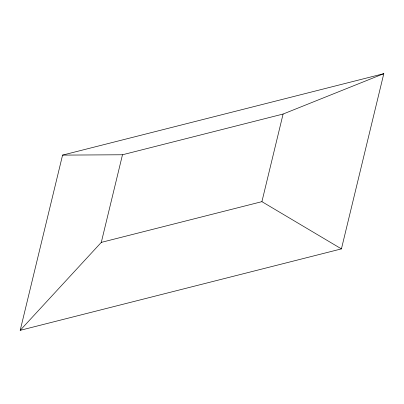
<?xml version="1.0" encoding="UTF-8"?>
<svg xmlns="http://www.w3.org/2000/svg" width="404" height="404" viewBox="0 0 404 404"><rect width="100%" height="100%" fill="white"/><g stroke="black" fill="none" stroke-linecap="round" stroke-linejoin="round"><path stroke-width="0.61" d="M20.2 330.331L62.575 155.111L383.8 73.669L341.425 248.889L20.2 330.331L101.293 242.38L122.483 154.767L283.093 114.044L383.8 73.669M101.293 242.38L261.908 201.657L283.093 114.044M62.575 155.111L122.483 154.767M261.908 201.657L341.425 248.889"/></g></svg>
